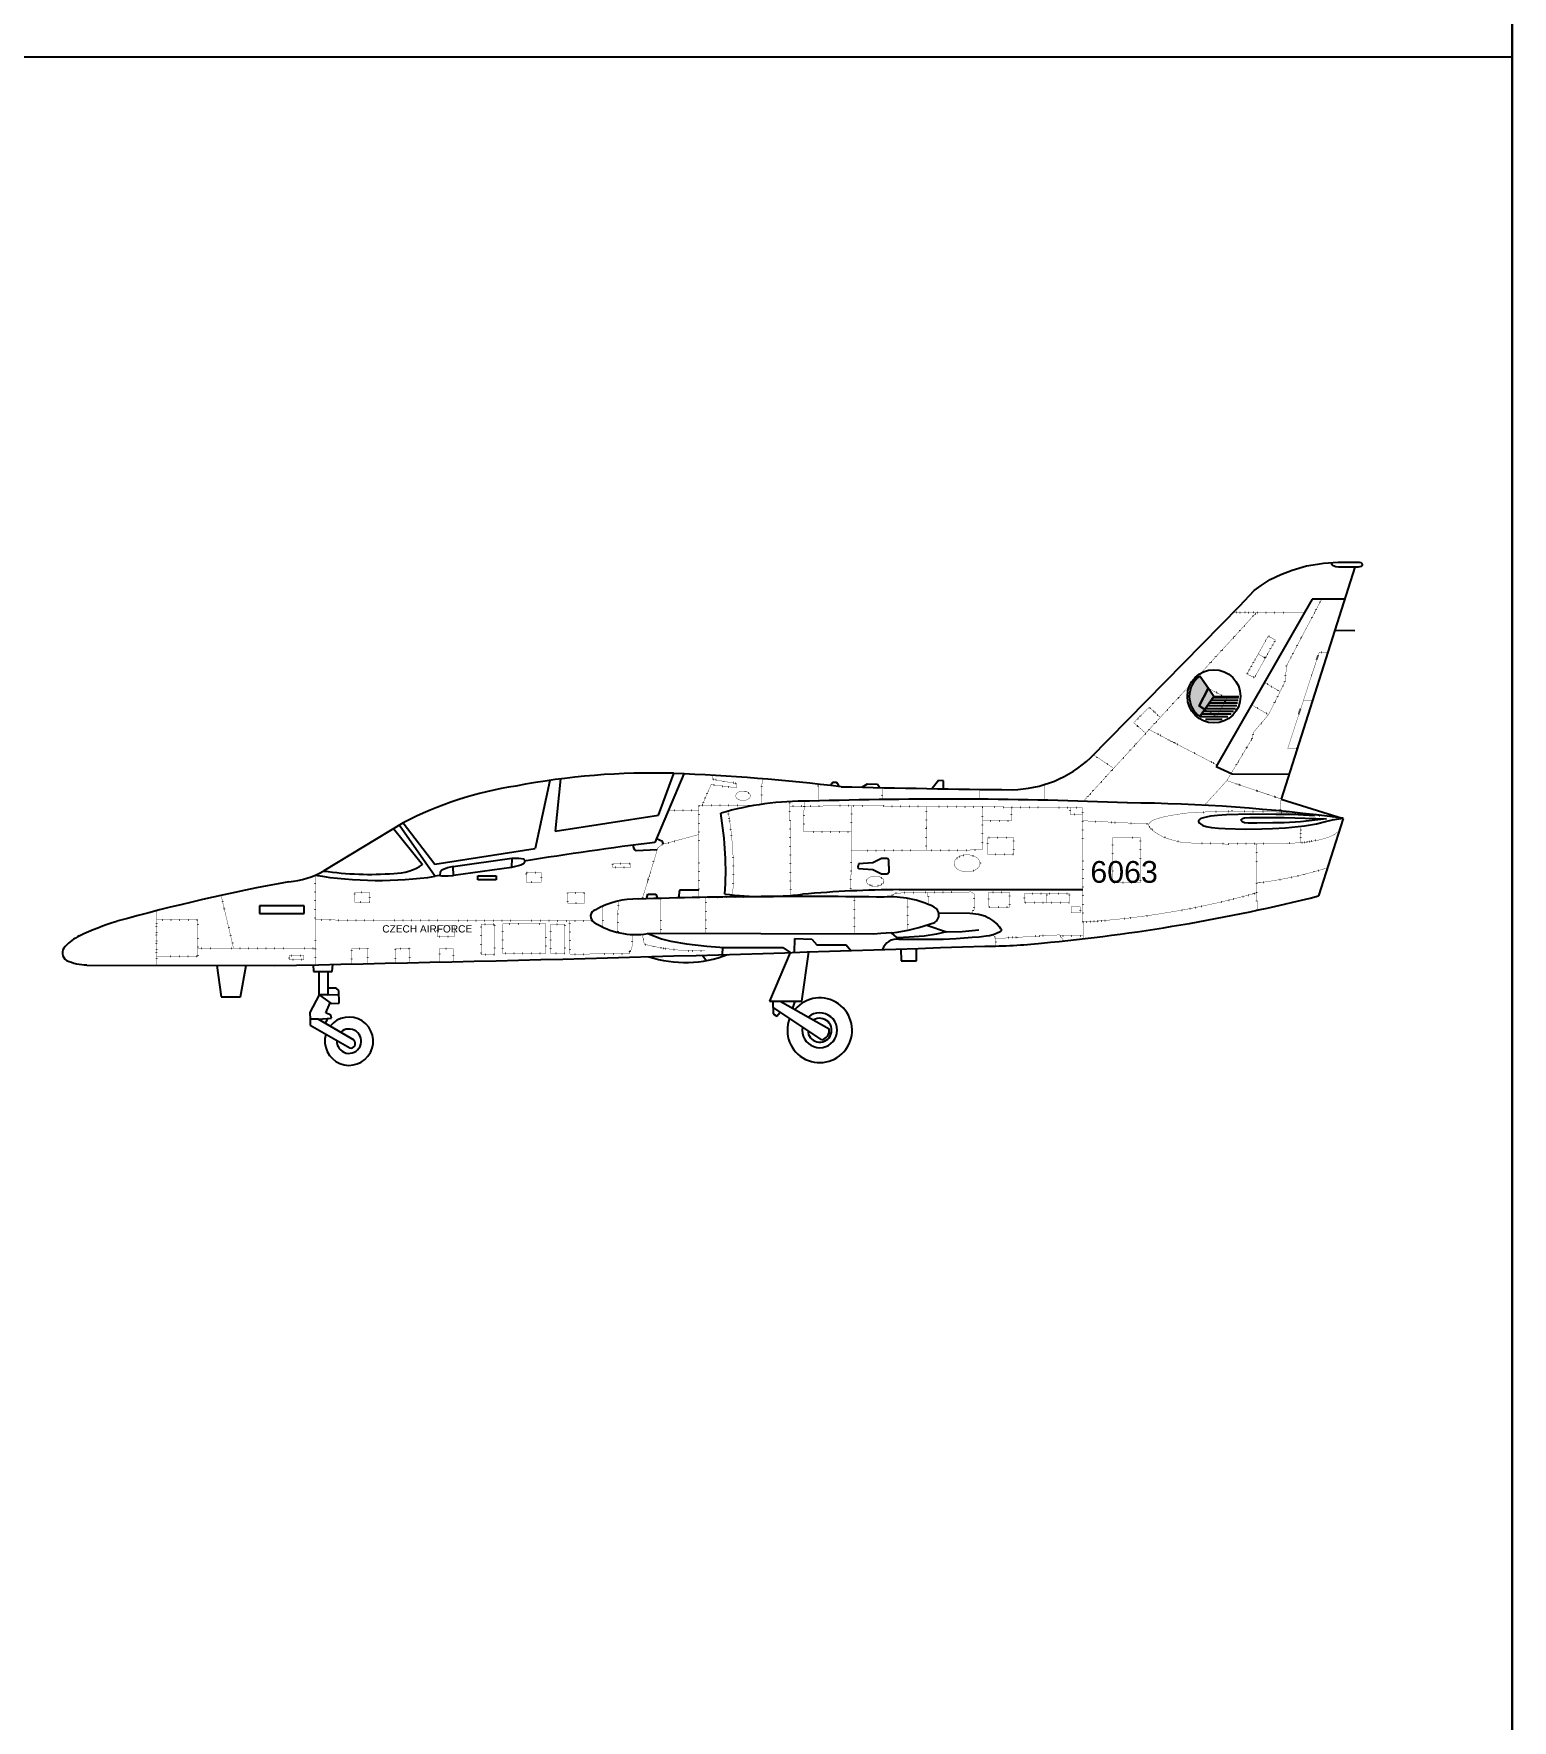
# Model space of a CAD drawing. Header units: millimetres. Extents: x 15433 to 243506, y 235846 to 321695.
# Drawn here: x 226051 to 243506, y 258597 to 278502 of the extents above; entities that cross this region are included whole.
import ezdxf

# ---------------------------------------------------------------- set-up
doc = ezdxf.new("R2010")
doc.units = ezdxf.units.MM
doc.linetypes.add('ACAD_ISO07W100', pattern=[3, 0, -3])
doc.layers.add('www.cad-blocks.net', color=7, linetype='Continuous')
doc.styles.get("Standard").update_dxf_attribs({"font": 'arial.ttf'})

# ---------------------------------------------------------------- blocks, each defined once
blk = doc.blocks.new('A$C08B91EB1')
h = blk.add_hatch(color=256)
h.paths.add_polyline_path([(13304, 3038, 0.2451), (13429, 2799), (13488, 2883), (13420, 2924), (13528, 3134), (13429, 3276, 0.2451)])
h.paths.add_polyline_path([(13420, 2924), (13488, 2883), (13595, 3038), (13531, 3131), (13526, 3130)])
for p, q in [((14686, 4577), (14816, 4599)), ((14816, 4599), (14889, 4611)), ((14889, 4611), (15063, 4621)), ((14987, 4603), (14991, 4617)), ((14992, 4592), (14987, 4603)), ((15004, 4579), (14992, 4592)), ((15035, 4566), (15004, 4579)), ((15063, 4621), (15283, 4621)), ((15283, 4621), (15310, 4620)), ((15310, 4620), (15328, 4616)), ((15328, 4616), (15338, 4610)), ((15338, 4610), (15342, 4603)), ((15344, 4585), (15339, 4577)), ((15342, 4603), (15344, 4595)), ((15344, 4595), (15344, 4591)), ((15344, 4591), (15344, 4585)), ((14154, 4348), (14258, 4416)), ((14258, 4416), (14386, 4477)), ((14386, 4477), (14519, 4529)), ((15258, 4563), (14388, 1826)), ((14519, 4529), (14686, 4577)), ((15067, 4562), (15035, 4566)), ((15272, 4563), (15067, 4562)), ((15298, 4563), (15272, 4563)), ((15317, 4568), (15298, 4563)), ((15330, 4572), (15317, 4568)), ((15339, 4577), (15330, 4572)), ((14755, 4185), (13622, 2209)), ((13902, 4107), (14071, 4286)), ((14071, 4286), (14154, 4348)), ((15138, 4185), (14755, 4185)), ((12138, 2311), (13902, 4107)), ((15260, 3811), (15020, 3814)), ((13595, 3038), (13429, 3276)), ((13531, 3131), (13429, 3276)), ((13526, 3130), (13420, 2924)), ((13420, 2924), (13526, 3130)), ((13595, 3038), (13429, 2799)), ((13488, 2883), (13595, 3038)), ((13531, 3131), (13526, 3130)), ((13526, 3130), (13531, 3131)), ((13595, 3038), (13531, 3131)), ((13736, 2988), (13561, 2988)), ((13741, 3020), (13583, 3020)), ((13595, 3038), (13888, 3038)), ((13882, 2988), (13736, 2988)), ((13886, 3020), (13741, 3020)), ((13420, 2924), (13488, 2883)), ((13488, 2883), (13420, 2924)), ((13429, 2799), (13488, 2883)), ((13758, 2796), (13433, 2796)), ((13581, 2828), (13449, 2828)), ((13528, 2860), (13471, 2860)), ((13678, 2892), (13494, 2892)), ((13698, 2924), (13516, 2924)), ((13659, 2860), (13528, 2860)), ((13717, 2956), (13538, 2956)), ((13640, 2828), (13581, 2828)), ((13797, 2828), (13640, 2828)), ((13826, 2860), (13659, 2860)), ((13848, 2892), (13678, 2892)), ((13864, 2924), (13698, 2924)), ((13875, 2956), (13717, 2956)), ((13694, 2764), (13497, 2764)), ((13622, 2209), (13809, 2123)), ((5753, 2046), (5582, 1243)), ((5881, 2064), (5817, 1446)), ((7336, 2124), (6995, 1314)), ((7038, 1635), (7217, 2129)), ((9081, 2010), (9068, 1986)), ((9099, 2021), (9081, 2010)), ((9117, 2021), (9099, 2021)), ((9136, 2021), (9117, 2021)), ((9155, 2011), (9136, 2021)), ((9169, 1974), (9155, 2011)), ((9503, 2002), (9444, 1966)), ((9622, 1998), (9503, 2002)), ((9647, 1961), (9622, 1998)), ((10342, 2043), (10268, 1949)), ((10403, 2039), (10342, 2043)), ((10402, 1947), (10403, 2039)), ((13809, 2123), (14482, 2121)), ((14388, 1826), (15122, 1598)), ((5817, 1446), (7038, 1635)), ((13445, 1599), (13423, 1586)), ((13445, 1599), (13506, 1615)), ((13506, 1615), (13559, 1626)), ((13559, 1626), (13638, 1637)), ((13638, 1637), (13742, 1644)), ((13742, 1644), (14021, 1650)), ((13919, 1584), (13931, 1598)), ((13931, 1598), (13955, 1605)), ((13955, 1605), (14018, 1607)), ((14018, 1607), (14134, 1608)), ((14021, 1650), (14325, 1649)), ((14134, 1608), (14423, 1607)), ((14325, 1649), (14478, 1648)), ((14423, 1607), (14923, 1594)), ((14478, 1648), (14588, 1645)), ((14588, 1645), (14784, 1633)), ((14923, 1594), (14618, 1557)), ((15122, 1598), (14829, 682)), ((14996, 1580), (15117, 1599)), ((4022, 1544), (3085, 977)), ((3911, 1477), (4253, 1052)), ((3980, 1519), (4402, 914)), ((4022, 1544), (4396, 1057)), ((13416, 1578), (13413, 1568)), ((13413, 1568), (13413, 1558)), ((13413, 1558), (13420, 1547)), ((13423, 1586), (13416, 1578)), ((13420, 1547), (13437, 1532)), ((13437, 1532), (13463, 1514)), ((13463, 1514), (13504, 1500)), ((13504, 1500), (13568, 1490)), ((13568, 1490), (13647, 1483)), ((13647, 1483), (13726, 1479)), ((13726, 1479), (13967, 1471)), ((13917, 1571), (13919, 1584)), ((13927, 1561), (13917, 1571)), ((13939, 1551), (13927, 1561)), ((13957, 1544), (13939, 1551)), ((14000, 1540), (13957, 1544)), ((13967, 1471), (14159, 1475)), ((14101, 1540), (14000, 1540)), ((14291, 1545), (14101, 1540)), ((14159, 1475), (14287, 1480)), ((14287, 1480), (14438, 1488)), ((14425, 1547), (14291, 1545)), ((14618, 1557), (14425, 1547)), ((14438, 1488), (14665, 1511)), ((14665, 1511), (14805, 1535)), ((14805, 1535), (14911, 1559)), ((14911, 1559), (14996, 1580)), ((4396, 1057), (5582, 1243)), ((6745, 1248), (6740, 1282)), ((6758, 1225), (6745, 1248)), ((6774, 1213), (6758, 1225)), ((7023, 1227), (6774, 1213)), ((7085, 1326), (7013, 1356)), ((7095, 1293), (7085, 1326)), ((4548, 1013), (4479, 985)), ((4615, 1030), (4548, 1013)), ((4615, 1030), (5306, 1127)), ((4617, 923), (4615, 1030)), ((5304, 1016), (4617, 923)), ((5306, 1127), (5304, 1016)), ((5411, 1044), (5304, 1016)), ((5306, 1127), (5390, 1128)), ((5390, 1128), (5447, 1122)), ((5445, 1062), (5411, 1044)), ((5460, 1093), (5445, 1062)), ((5447, 1122), (5457, 1110)), ((5457, 1110), (5460, 1093)), ((9400, 1062), (9393, 1033)), ((9400, 1004), (9393, 1033)), ((9569, 1073), (9400, 1062)), ((9568, 991), (9400, 1004)), ((9671, 1125), (9569, 1073)), ((9743, 1124), (9671, 1125)), ((9757, 1105), (9743, 1124)), ((9755, 1032), (9757, 1105)), ((9755, 1032), (9756, 959)), ((4456, 922), (4402, 914)), ((4460, 964), (4456, 922)), ((4456, 922), (4481, 920)), ((4479, 985), (4460, 964)), ((4481, 920), (4553, 920)), ((4553, 920), (4617, 923)), ((4904, 920), (5122, 920)), ((4904, 872), (4904, 920)), ((5122, 872), (4904, 872)), ((5122, 920), (5122, 872)), ((9670, 940), (9568, 991)), ((9742, 940), (9670, 940)), ((9756, 959), (9742, 940)), ((6896, 649), (6910, 704)), ((6910, 704), (7005, 704)), ((7005, 704), (7026, 653)), ((7284, 751), (7274, 660)), ((7513, 751), (7284, 751)), ((9879, 757), (12045, 757)), ((2855, 565), (2328, 565)), ((2328, 565), (2328, 475)), ((2328, 475), (2855, 475)), ((2855, 475), (2855, 565)), ((10344, 482), (10713, 480)), ((10713, 480), (10816, 468)), ((10816, 468), (10890, 446)), ((10890, 446), (10934, 425)), ((10934, 425), (10980, 394)), ((9580, 233), (6910, 237)), ((6910, 237), (7073, 177)), ((9661, 239), (9580, 233)), ((9790, 247), (9661, 239)), ((9879, 169), (9790, 247)), ((10176, 209), (9997, 196)), ((10319, 231), (10176, 209)), ((10205, 338), (10436, 257)), ((10436, 257), (10319, 231)), ((10436, 257), (10621, 264)), ((10621, 264), (10820, 282)), ((10906, 206), (10824, 195)), ((10946, 211), (10906, 206)), ((10990, 222), (10946, 211)), ((10980, 394), (11035, 348)), ((11029, 238), (10990, 222)), ((11070, 258), (11029, 238)), ((11035, 348), (11062, 318)), ((11062, 318), (11076, 299)), ((11082, 270), (11070, 258)), ((11076, 299), (11084, 289)), ((11084, 289), (11082, 270)), ((7073, 177), (7183, 147)), ((7183, 147), (7367, 116)), ((7367, 116), (7610, 91)), ((7610, 91), (7812, 74)), ((7792, -10), (7799, 75)), ((7799, 75), (8507, 75)), ((8594, 15), (8349, -559)), ((8507, 75), (8594, 15)), ((8645, 16), (8648, 178)), ((8648, 178), (8846, 174)), ((8729, -559), (8811, 21)), ((8846, 174), (8908, 104)), ((8908, 104), (9253, 106)), ((9253, 106), (9309, 37)), ((9997, 196), (9859, 186)), ((10397, 170), (9879, 169)), ((9900, 57), (9902, -83)), ((10084, -83), (10084, 63)), ((10552, 176), (10397, 170)), ((10741, 190), (10552, 176)), ((10824, 195), (10741, 190)), ((290, -133), (2501, -140)), ((1825, -138), (1873, -509)), ((2103, -509), (2170, -139)), ((2962, -131), (2964, -208)), ((3184, -208), (3194, -126)), ((7558, -17), (7601, -80)), ((9902, -83), (10084, -83)), ((2964, -208), (3184, -208)), ((3030, -208), (3135, -208)), ((3030, -483), (3030, -208)), ((3135, -208), (3135, -483)), ((1873, -509), (2103, -509)), ((3030, -483), (2921, -695)), ((3135, -483), (3030, -483)), ((3030, -483), (3175, -586)), ((3110, -699), (3162, -581)), ((3232, -406), (3135, -406)), ((3135, -483), (3264, -481)), ((3175, -586), (3266, -585)), ((3263, -435), (3232, -406)), ((3266, -585), (3263, -435)), ((8349, -559), (8729, -559)), ((8393, -636), (8393, -559)), ((8474, -559), (9052, -885)), ((8625, -644), (8651, -559)), ((2921, -695), (2925, -771)), ((3021, -771), (2925, -771)), ((2925, -771), (2925, -844)), ((3021, -771), (3177, -759)), ((3444, -1021), (3021, -771)), ((3136, -762), (3103, -819)), ((3168, -724), (3110, -699)), ((3177, -759), (3168, -724)), ((8967, -1017), (8393, -636)), ((8393, -636), (8393, -708)), ((8393, -708), (8434, -737)), ((8434, -737), (8476, -691)), ((2925, -844), (3392, -1111))]:
    blk.add_line(p, q)
at = {"linetype": 'ACAD_ISO07W100'}
for p, q in [((14454, 3403), (14867, 4185)), ((12054, 1799), (14095, 4026)), ((14095, 4026), (13822, 4026)), ((13822, 4026), (14664, 4026)), ((14236, 3749), (13984, 3300)), ((14073, 3260), (14321, 3702)), ((14321, 3702), (14236, 3749)), ((14117, 3538), (14202, 3490)), ((14433, 3208), (14454, 3403)), ((14466, 2423), (14838, 3559)), ((14838, 3559), (14939, 3561)), ((13979, 3302), (14073, 3260)), ((14376, 3095), (14191, 3201)), ((14239, 2822), (14433, 3208)), ((13526, 3131), (13420, 2924)), ((13595, 3038), (13488, 2883)), ((13533, 3131), (13526, 3130)), ((13752, 3015), (13533, 3131)), ((13708, 3038), (13595, 3038)), ((13625, 2802), (13752, 3015)), ((13625, 2802), (13752, 3015)), ((13752, 3015), (13708, 3038)), ((14652, 2991), (14758, 2990)), ((12648, 2727), (12831, 2910)), ((12831, 2910), (12962, 2789)), ((13420, 2924), (13625, 2802)), ((13488, 2883), (13625, 2802)), ((14239, 2822), (14039, 2937)), ((14062, 2614), (14239, 2822)), ((12790, 2602), (12648, 2727)), ((13622, 2232), (12829, 2645)), ((14048, 2543), (14062, 2614)), ((13747, 2043), (14048, 2543)), ((14577, 2420), (14466, 2423)), ((12411, 2188), (12174, 2348)), ((7552, 1750), (7659, 1996)), ((7659, 1996), (7958, 1959)), ((7674, 2058), (7677, 2107)), ((7964, 2008), (7674, 2058)), ((7958, 1959), (7964, 2008)), ((8258, 1765), (8260, 2066)), ((8922, 1803), (8924, 2002)), ((11600, 1998), (11595, 1812)), ((13747, 2043), (13483, 1752)), ((14402, 1822), (13747, 2043)), ((8599, 688), (8588, 1797)), ((8756, 1801), (8754, 1439)), ((9678, 1820), (9681, 1960)), ((10825, 1824), (10826, 1941)), ((14388, 1827), (14374, 1684)), ((7513, 1691), (7153, 1689)), ((8173, 1752), (7513, 1750)), ((7513, 1750), (7513, 667)), ((9320, 1747), (8589, 1740)), ((9308, 741), (9320, 1747)), ((9320, 1747), (12043, 1724)), ((10197, 1222), (10202, 1740)), ((10860, 1225), (10865, 1734)), ((11205, 1567), (11206, 1731)), ((11896, 1643), (11897, 1725)), ((12043, 1645), (11896, 1643)), ((12043, 1724), (12050, 176)), ((12909, 1589), (12983, 1611)), ((12983, 1611), (13063, 1628)), ((13063, 1628), (13172, 1646)), ((13172, 1646), (13265, 1660)), ((13265, 1660), (13390, 1669)), ((13390, 1669), (13805, 1685)), ((13805, 1685), (14140, 1679)), ((14140, 1679), (14249, 1678)), ((14249, 1678), (14379, 1670)), ((14379, 1670), (14556, 1654)), ((14556, 1654), (15013, 1612)), ((15013, 1612), (15122, 1598)), ((7079, 1289), (7513, 1407)), ((8754, 1439), (9316, 1439)), ((10863, 1567), (11205, 1567)), ((12043, 1570), (12823, 1531)), ((12821, 1518), (12823, 1531)), ((12829, 1503), (12821, 1518)), ((12823, 1531), (12838, 1548)), ((12874, 1454), (12829, 1503)), ((12838, 1548), (12869, 1572)), ((12869, 1572), (12909, 1589)), ((12926, 1417), (12874, 1454)), ((12993, 1379), (12926, 1417)), ((14624, 1507), (14612, 1309)), ((15019, 1407), (14963, 1381)), ((15076, 1453), (15019, 1407)), ((6846, 648), (7030, 1249)), ((7030, 1249), (7079, 1289)), ((9314, 1219), (10860, 1225)), ((10927, 1371), (11229, 1371)), ((10927, 1172), (10927, 1371)), ((11229, 1371), (11229, 1172)), ((12403, 1371), (12726, 1371)), ((12403, 837), (12403, 1371)), ((12726, 1371), (12726, 837)), ((13067, 1353), (12993, 1379)), ((13151, 1329), (13067, 1353)), ((13216, 1314), (13151, 1329)), ((13377, 1304), (13216, 1314)), ((13733, 1295), (13377, 1304)), ((14361, 1299), (13733, 1295)), ((14104, 514), (14099, 1297)), ((14647, 1311), (14361, 1299)), ((14761, 1329), (14647, 1311)), ((14856, 1347), (14761, 1329)), ((14963, 1381), (14856, 1347)), ((6498, 1064), (6708, 1064)), ((6498, 1018), (6498, 1064)), ((6708, 1018), (6498, 1018)), ((6708, 1064), (6708, 1018)), ((11229, 1172), (10927, 1172)), ((2989, -130), (2983, 928)), ((5476, 960), (5652, 960)), ((5476, 845), (5476, 960)), ((5652, 845), (5476, 845)), ((5652, 960), (5652, 845)), ((12726, 837), (12403, 837)), ((1874, 688), (2021, 66)), ((3452, 727), (3624, 727)), ((3452, 609), (3452, 727)), ((3624, 609), (3452, 609)), ((3624, 727), (3624, 609)), ((5966, 718), (6163, 718)), ((5966, 596), (5966, 718)), ((6163, 718), (6163, 596)), ((6561, 621), (6556, 251)), ((7067, 654), (7066, 237)), ((7513, 667), (8280, 676)), ((7596, 668), (7596, 236)), ((9349, 673), (9349, 234)), ((9834, 716), (9774, 671)), ((10725, 729), (9834, 716)), ((9973, 654), (9982, 278)), ((10219, 721), (10220, 583)), ((10763, 707), (10725, 729)), ((10766, 526), (10763, 707)), ((10937, 725), (11183, 725)), ((10937, 550), (10937, 725)), ((11183, 725), (11183, 550)), ((11358, 712), (11887, 712)), ((11358, 599), (11358, 712)), ((11887, 599), (11358, 599)), ((11622, 712), (11622, 599)), ((11887, 712), (11887, 599)), ((1112, 507), (1110, -136)), ((1112, 399), (1598, 399)), ((1112, -33), (1112, 399)), ((1598, 399), (1598, -33)), ((2986, 399), (6256, 389)), ((6163, 596), (5966, 596)), ((6381, 561), (6380, 314)), ((10732, 478), (10766, 526)), ((11183, 550), (10937, 550)), ((11908, 555), (12016, 555)), ((11908, 482), (11908, 555)), ((12016, 482), (11908, 482)), ((12016, 555), (12016, 482)), ((4427, 328), (4624, 328)), ((4427, 201), (4427, 328)), ((4624, 201), (4427, 201)), ((4624, 328), (4624, 201)), ((4946, 350), (5102, 350)), ((4946, -13), (4946, 350)), ((5102, 350), (5102, -13)), ((5200, 355), (5707, 355)), ((5200, 1), (5200, 355)), ((5707, 355), (5707, 1)), ((5765, 350), (5930, 350)), ((5765, 1), (5765, 350)), ((5930, 350), (5930, 1)), ((5987, 390), (5993, -5)), ((6724, 62), (6731, 227)), ((6870, 113), (6846, 229)), ((11019, 179), (10990, 222)), ((11772, 223), (11019, 179)), ((11824, 152), (11772, 223)), ((11782, 210), (12049, 211)), ((1598, 66), (2988, 66)), ((3416, -121), (3416, 60)), ((3416, 60), (3603, 60)), ((3603, 60), (3603, -117)), ((3931, -110), (3931, 60)), ((3931, 60), (4094, 60)), ((4094, 60), (4098, -106)), ((4619, 59), (4449, 59)), ((4449, 59), (4453, -98)), ((4620, -94), (4619, 59)), ((5707, 1), (5200, 1)), ((5930, 1), (5765, 1)), ((5993, -5), (6685, 1)), ((6685, 1), (6724, 62)), ((11019, 179), (11020, 92)), ((1598, -33), (1112, -33)), ((2676, -19), (2850, -19)), ((2676, -72), (2676, -19)), ((2850, -72), (2676, -72)), ((2850, -19), (2850, -72)), ((5102, -13), (4946, -13))]:
    blk.add_line(p, q, dxfattribs=at)
blk.add_circle((13595, 3038), 314)
for centre, radius, start, end in [((13595, 3038), 291, 124.9133, 180), ((13595, 3038), 291, 180, 235.0867), ((11186, 3330), 1394, 271.2119, 313.0394), ((6970, -6451), 8584, 88.3543, 100.8513), ((6236, -22593), 24741, 83.1345, 87.7274), ((5979, -2187), 4213, 98.5267, 117.6809), ((8756, -1670), 3470, 88.9465, 106.4698), ((10425, -49785), 51610, 87.6148, 91.7822), ((12717, 145449), 143521, 268.59329, 269.40084), ((3971, 986), 3860, 355.8247, 10.0341), ((12375, -18860), 20642, 82.3541, 89.4529), ((11508, -35512), 37101, 96.9861, 99.3941), ((3916, 1546), 598, 269.7117, 304.3025), ((6975, -22462), 23706, 100.4522, 105.491), ((2573, 1907), 1062, 275.4601, 298.837), ((3737, 5420), 4555, 260.4702, 278.3959), ((3630, 4718), 3781, 261.7105, 274.2948), ((6784, -344), 991, 89.0719, 119.4713), ((8699, -58119), 58795, 89.02382, 91.85049), ((8288, 4408), 3733, 262.8061, 276.938), ((9995, -13795), 14552, 90.457, 94.9512), ((9774, -515), 1186, 64.0709, 93.5323), ((9595, 21554), 21518, 275.2405, 284.08), ((6316, 441), 79.9, 103.9783, 243.2839), ((10245, 459), 104, 302.3171, 62.8006), ((418, -258), 516, 114.9579, 138.1238), ((1780, -3173), 3733, 107.7398, 115.0345), ((6767, 1124), 898, 237.1481, 279.1578), ((9536, 2409), 2177, 276.6863, 290.5439), ((102, 9), 102, 131.2714, 239.2221), ((-8197, 541242), 541488, 271.13208, 272.02002), ((9849, -4), 175, 80.0923, 162.2775), ((10901, 6320), 6230, 269.8985, 276.075), ((307, 496), 629, 245.8708, 268.4657), ((7352, 1270), 1373, 251.8443, 291.4546), ((8941, -903), 382, 158.6558, 140.0269), ((3384, -1032), 285, 163.2802, 141.3293), ((8941, -903), 206, 169.6098, 130.7379), ((8941, -903), 141, 181.5902, 120.8437), ((3384, -1032), 144, 176.7731, 133.217), ((8936, -903), 118, 285.2288, 8.7384), ((3405, -1059), 54, 255.2129, 43.6631)]:
    blk.add_arc(centre, radius, start, end)
for centre, radius, start, end in [((3794, 966), 4128, 356.2327, 10.0079), ((13545, 5429), 4628, 276.9136, 287.4864), ((11456, 10163), 9807, 273.4673, 285.6688), ((7494, 2541), 2507, 255.5935, 272.134)]:
    blk.add_arc(centre, radius, start, end, dxfattribs=at)
for centre, major_axis, ratio in [((8036, 1864), (-86.1, 0), 0.645569), ((10681, 1067), (-153, -1), 0.658946), ((9596, 856), (-104, -1), 0.571568)]:
    blk.add_ellipse(centre, major_axis=major_axis, ratio=ratio, dxfattribs=at)
for s, height, p in [('6063', 256.4, (12136, 838)), ('CZECH AIRFORCE', 85.46, (3777, 251))]:
    blk.add_text(s, height=height).set_placement(p)
blk = doc.blocks.new('FORMAT')
at = {"layer": 'www.cad-blocks.net', "color": 155, "true_color": 0x546d8e}
for p, q in [((243506, 235846), (243506, 321695)), ((243506, 318866), (243506, 237591)), ((185538, 278229), (243506, 278229))]:
    blk.add_line(p, q, dxfattribs=at)

msp = doc.modelspace()

# ---------------------------------------------------------------- block references
msp.add_blockref('A$C08B91EB1', (226389, 267644))
at = {"layer": 'www.cad-blocks.net'}
msp.add_blockref('FORMAT', (0, 0), dxfattribs=at)

doc.saveas('drawing.dxf')
